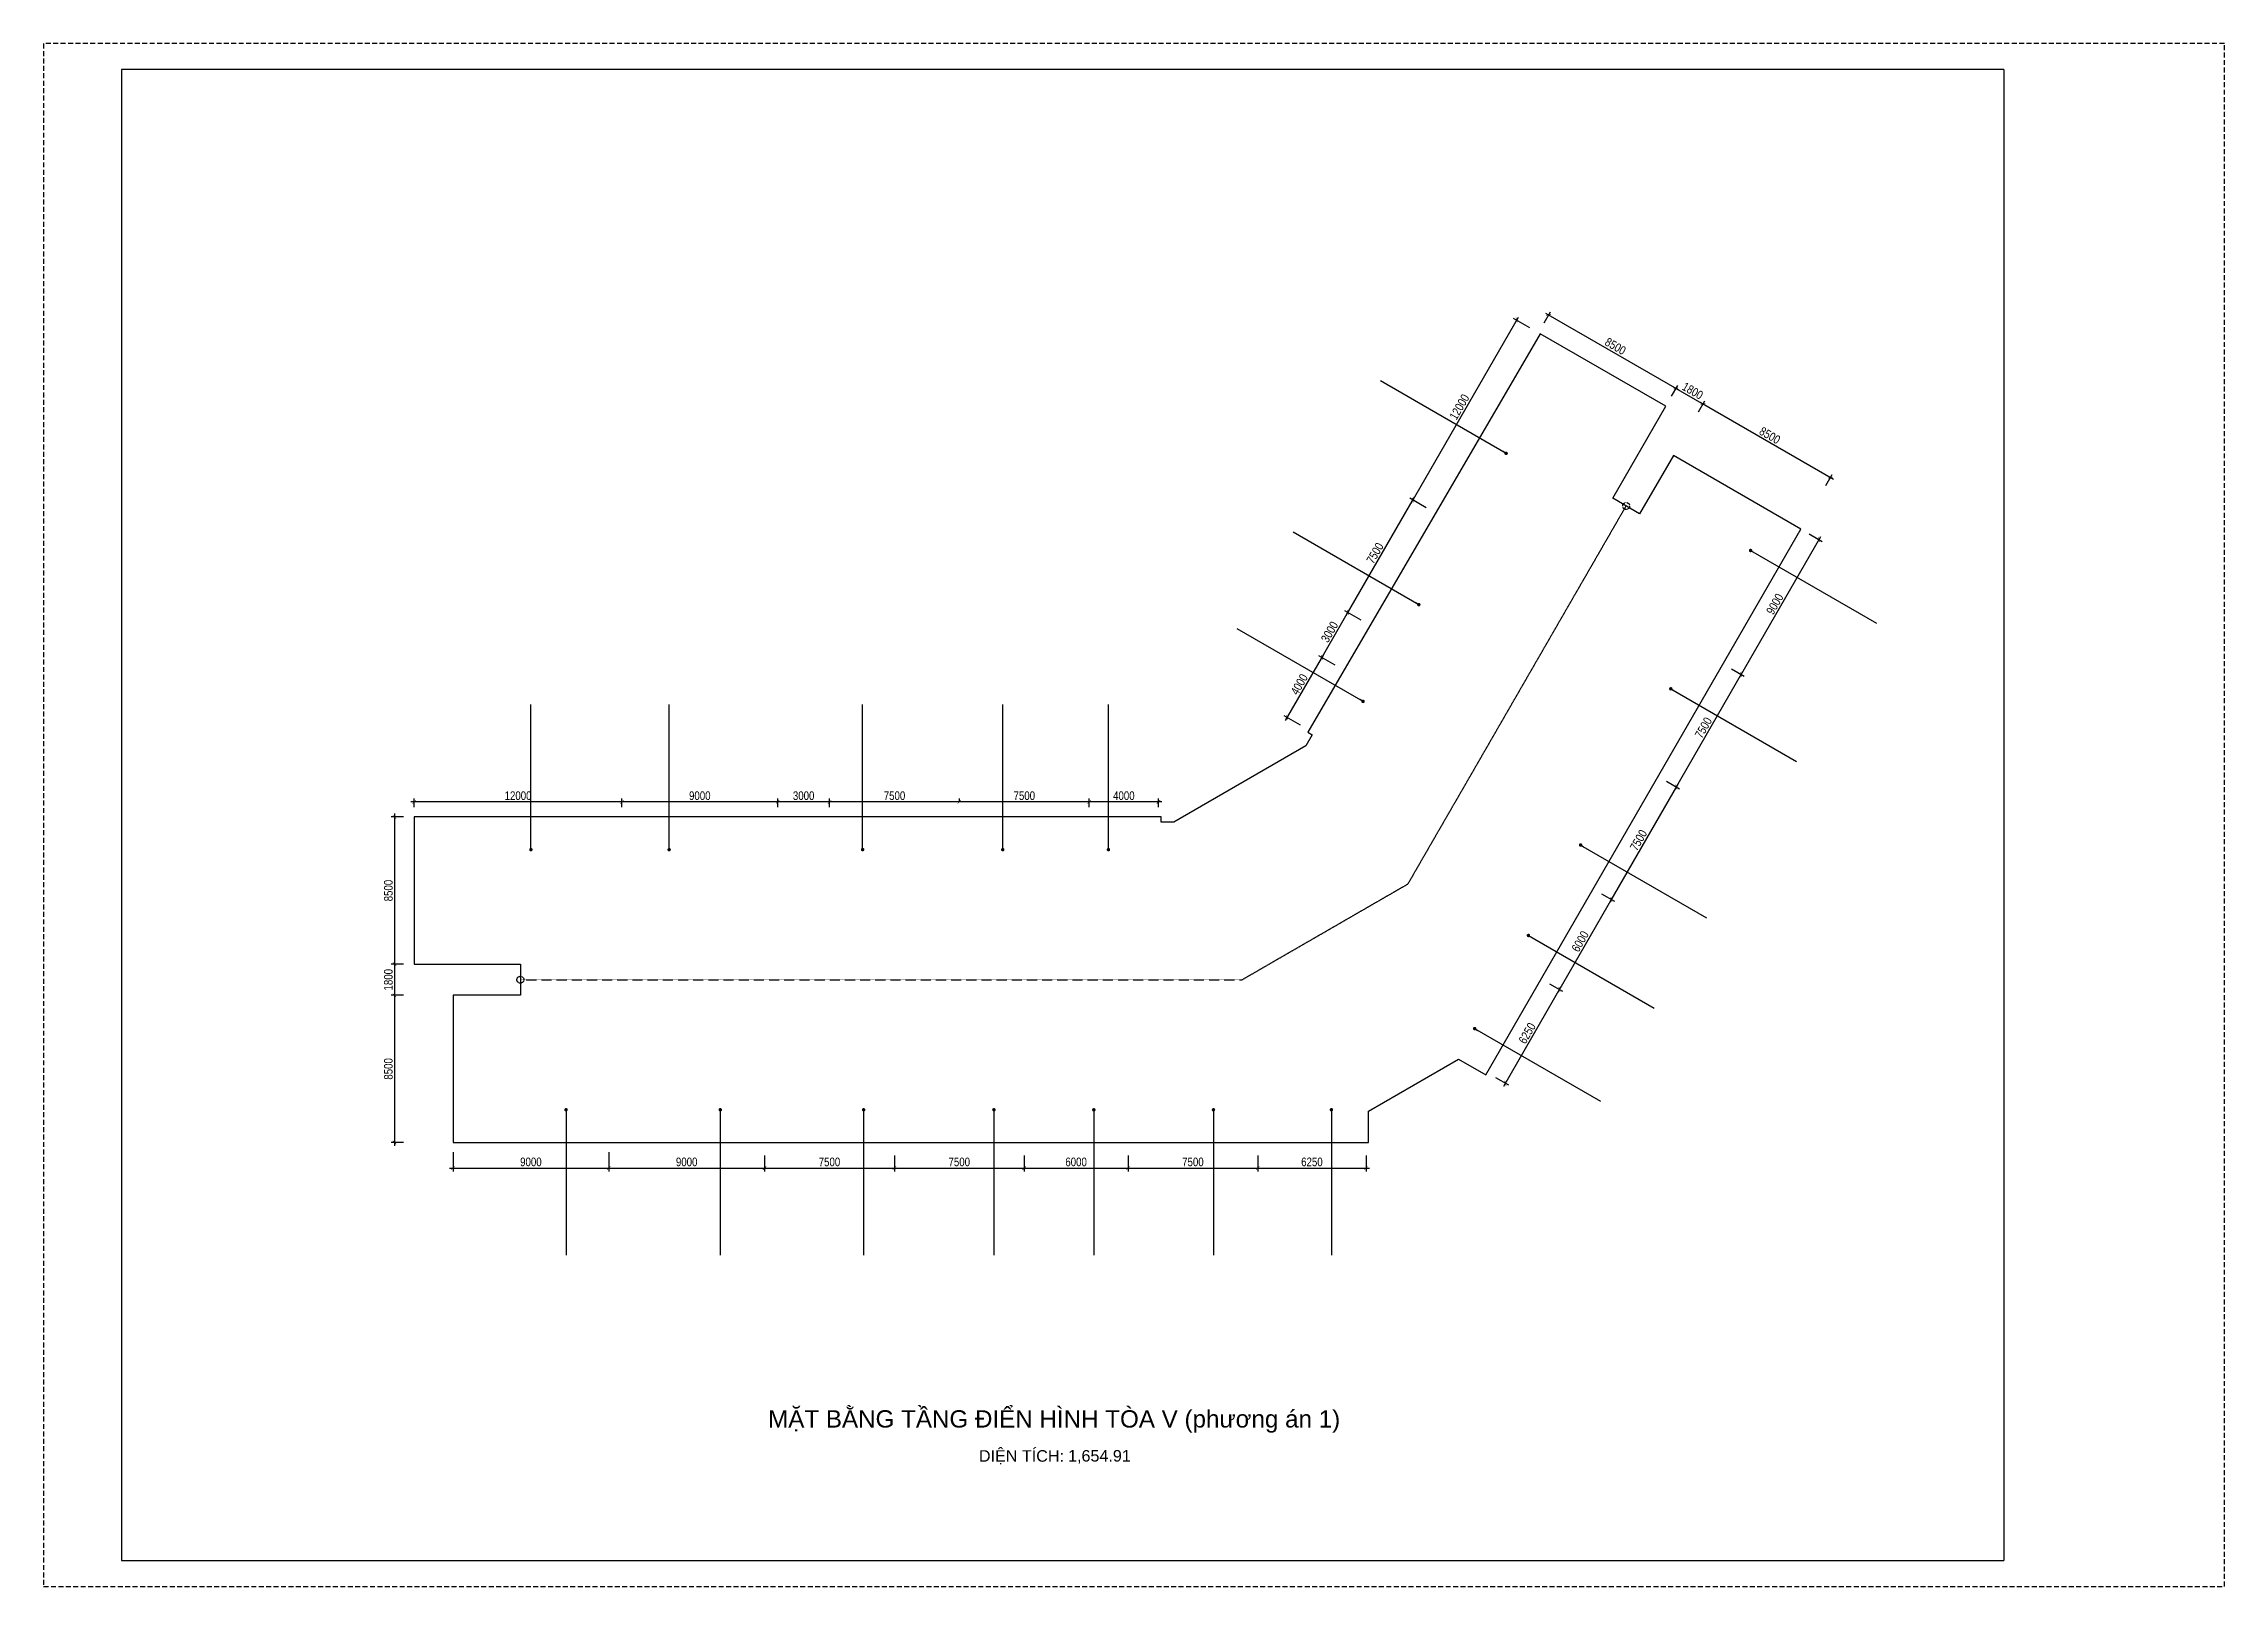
# Model space of a CAD drawing. Header units: millimetres. Extents: x 43 to 126043, y -89269 to -169.
import ezdxf
from ezdxf.enums import TextEntityAlignment as Align

# ---------------------------------------------------------------- set-up
doc = ezdxf.new("R2010")
doc.units = ezdxf.units.MM
doc.linetypes.add('HIDDEN', pattern=[9.525, 6.35, -3.175])
doc.layers.get('0').update_dxf_attribs({"color": 231})
doc.layers.get('DefPoints').update_dxf_attribs({"color": 191})
doc.layers.add('A-DIMS', color=8, linetype='Continuous')
doc.layers.add('MDI-BAO', color=1, linetype='Continuous')
doc.layers.add('A-TEXT', color=255, linetype='Continuous', lineweight=25)
doc.layers.add('MDI-HANHLANG', color=5, linetype='HIDDEN', plot=False)
doc.styles.add('250602-MB CO CAU CĂN HO X1-3A-1$0$style1', font='arial.ttf')
doc.styles.add('VTK_Arial', font='arial.ttf', dxfattribs={"width": 0.8})
doc.dimstyles.new('250602-MB CO CAU CĂN HO X1-3A-1$0$Dim_50', dxfattribs={"dimscale": 50, "dimtxt": 2, "dimasz": 1.5, "dimexe": 1, "dimexo": 0, "dimgap": 1, "dimtad": 1, "dimdec": 0, "dimlfac": -1, "dimzin": 12, "dimdsep": 46, "dimtxsty": '250602-MB CO CAU CĂN HO X1-3A-1$0$style1', "dimblk1": '250602-MB CO CAU CĂN HO X1-3A-1$0$_ARCHTICK', "dimblk2": '250602-MB CO CAU CĂN HO X1-3A-1$0$_ARCHTICK', "dimsah": 1, "dimcen": 1.5, "dimdle": 1.5, "dimclrd": 256, "dimclre": 256, "dimclrt": 2, "dimadec": 1, "dimazin": 3, "dimtm": 1e-09, "dimtfac": 0.416667, "dimtdec": 0, "dimtix": 1, "dimtmove": 2, "dimatfit": 3, "dimfxl": 7, "dimfxlon": 1, "dimtolj": 1, "dimtzin": 0, "dimlwd": -1, "dimlwe": -1, "dimarcsym": 1})
doc.dimstyles.new('A-2.5-DIM200', dxfattribs={"dimscale": 200, "dimtxt": 2.5, "dimasz": 1, "dimexe": 1, "dimexo": 0, "dimgap": 0.5, "dimtad": 1, "dimdec": 0, "dimzin": 12, "dimdsep": 46, "dimtxsty": 'VTK_Arial', "dimblk": 'ARCHTICK', "dimcen": 0, "dimdle": 1, "dimclrd": 256, "dimclre": 256, "dimclrt": 7, "dimadec": 1, "dimazin": 3, "dimtfac": 1, "dimtdec": 0, "dimtmove": 0, "dimatfit": 2, "dimfxl": 20, "dimtolj": 1, "dimtzin": 0, "dimlwd": -1, "dimlwe": -1, "dimarcsym": 0})

# ---------------------------------------------------------------- blocks, each defined once
blk = doc.blocks.new('VTK-A1_BoKhungTen')
at = {"layer": 'DefPoints', "linetype": 'HIDDEN', "ltscale": 0.3}
blk.add_lwpolyline([(0, -594), (840, -594), (840, 0), (0, 0)], close=True, dxfattribs=at)
at = {"layer": 'DefPoints'}
for points in [[(755, -10), (30, -10), (30, -584), (755, -584)], [(755, -10), (755, -584)]]:
    blk.add_lwpolyline(points, dxfattribs=at)
blk = doc.blocks.new('250602-MB CO CAU CĂN HO X1-3A-1$0$_ARCHTICK')
at = {"color": 0, "linetype": 'ByBlock', "const_width": 0.15}
blk.add_lwpolyline([(-0.5, -0.5), (0.5, 0.5)], dxfattribs=at)
blk = doc.blocks.new('_ArchTick')
at = {"color": 0, "linetype": 'ByBlock', "const_width": 0.15}
blk.add_lwpolyline([(-0.5, -0.5), (0.5, 0.5)], dxfattribs=at)
blk = doc.blocks.new('*D284')
at = {"layer": 'A-DIMS', "transparency": 16777216}
for p, q in [((64656, -43961), (60256, -43961)), ((60456, -44267), (60456, -43761)), ((64456, -44267), (64456, -43761))]:
    blk.add_line(p, q, dxfattribs=at)
at = {"layer": 'DefPoints', "color": 0, "transparency": 16777216}
for p in [(60456, -43961), (60456, -44267), (64456, -44267)]:
    blk.add_point(p, dxfattribs=at)
at = {"layer": 'A-DIMS', "transparency": 16777216, "xscale": 200, "yscale": 200, "zscale": 200, "rotation": 180}
blk.add_blockref('_ArchTick', (60456, -43961), dxfattribs=at)
at = {"layer": 'A-DIMS', "transparency": 16777216, "xscale": 200, "yscale": 200, "zscale": 200}
blk.add_blockref('_ArchTick', (64456, -43961), dxfattribs=at)
at = {"layer": 'A-DIMS', "color": 7, "transparency": 16777216, "insert": (62456, -43606), "char_height": 500, "attachment_point": 5, "style": 'VTK_Arial'}
blk.add_mtext('\\A1;4000', dxfattribs=at)
blk = doc.blocks.new('*D285')
at = {"layer": 'A-DIMS', "transparency": 16777216}
for p, q in [((60656, -43961), (52756, -43961)), ((52956, -43961), (52956, -43761)), ((60456, -44267), (60456, -43761))]:
    blk.add_line(p, q, dxfattribs=at)
at = {"layer": 'DefPoints', "color": 0, "transparency": 16777216}
for p in [(52956, -43961), (52956, -43961), (60456, -44267)]:
    blk.add_point(p, dxfattribs=at)
at = {"layer": 'A-DIMS', "transparency": 16777216, "xscale": 200, "yscale": 200, "zscale": 200, "rotation": 180}
blk.add_blockref('_ArchTick', (52956, -43961), dxfattribs=at)
at = {"layer": 'A-DIMS', "transparency": 16777216, "xscale": 200, "yscale": 200, "zscale": 200}
blk.add_blockref('_ArchTick', (60456, -43961), dxfattribs=at)
at = {"layer": 'A-DIMS', "color": 7, "transparency": 16777216, "insert": (56706, -43606), "char_height": 500, "attachment_point": 5, "style": 'VTK_Arial'}
blk.add_mtext('\\A1;7500', dxfattribs=at)
blk = doc.blocks.new('*D286')
at = {"layer": 'A-DIMS', "transparency": 16777216}
for p, q in [((53156, -43961), (45256, -43961)), ((45456, -44267), (45456, -43761)), ((52956, -43961), (52956, -43761))]:
    blk.add_line(p, q, dxfattribs=at)
at = {"layer": 'DefPoints', "color": 0, "transparency": 16777216}
for p in [(45456, -43961), (52956, -43961), (45456, -44267)]:
    blk.add_point(p, dxfattribs=at)
at = {"layer": 'A-DIMS', "transparency": 16777216, "xscale": 200, "yscale": 200, "zscale": 200, "rotation": 180}
blk.add_blockref('_ArchTick', (45456, -43961), dxfattribs=at)
at = {"layer": 'A-DIMS', "transparency": 16777216, "xscale": 200, "yscale": 200, "zscale": 200}
blk.add_blockref('_ArchTick', (52956, -43961), dxfattribs=at)
at = {"layer": 'A-DIMS', "color": 7, "transparency": 16777216, "insert": (49206, -43606), "char_height": 500, "attachment_point": 5, "style": 'VTK_Arial'}
blk.add_mtext('\\A1;7500', dxfattribs=at)
blk = doc.blocks.new('*D287')
at = {"layer": 'A-DIMS', "transparency": 16777216}
for p, q in [((45656, -43961), (42256, -43961)), ((42456, -44267), (42456, -43761)), ((45456, -44267), (45456, -43761))]:
    blk.add_line(p, q, dxfattribs=at)
at = {"layer": 'DefPoints', "color": 0, "transparency": 16777216}
for p in [(42456, -43961), (42456, -44267), (45456, -44267)]:
    blk.add_point(p, dxfattribs=at)
at = {"layer": 'A-DIMS', "transparency": 16777216, "xscale": 200, "yscale": 200, "zscale": 200, "rotation": 180}
blk.add_blockref('_ArchTick', (42456, -43961), dxfattribs=at)
at = {"layer": 'A-DIMS', "transparency": 16777216, "xscale": 200, "yscale": 200, "zscale": 200}
blk.add_blockref('_ArchTick', (45456, -43961), dxfattribs=at)
at = {"layer": 'A-DIMS', "color": 7, "transparency": 16777216, "insert": (43956, -43606), "char_height": 500, "attachment_point": 5, "style": 'VTK_Arial'}
blk.add_mtext('\\A1;3000', dxfattribs=at)
blk = doc.blocks.new('*D288')
at = {"layer": 'A-DIMS', "transparency": 16777216}
for p, q in [((42656, -43961), (33256, -43961)), ((33456, -44267), (33456, -43761)), ((42456, -44267), (42456, -43761))]:
    blk.add_line(p, q, dxfattribs=at)
at = {"layer": 'DefPoints', "color": 0, "transparency": 16777216}
for p in [(33456, -43961), (33456, -44267), (42456, -44267)]:
    blk.add_point(p, dxfattribs=at)
at = {"layer": 'A-DIMS', "transparency": 16777216, "xscale": 200, "yscale": 200, "zscale": 200, "rotation": 180}
blk.add_blockref('_ArchTick', (33456, -43961), dxfattribs=at)
at = {"layer": 'A-DIMS', "transparency": 16777216, "xscale": 200, "yscale": 200, "zscale": 200}
blk.add_blockref('_ArchTick', (42456, -43961), dxfattribs=at)
at = {"layer": 'A-DIMS', "color": 7, "transparency": 16777216, "insert": (37956, -43606), "char_height": 500, "attachment_point": 5, "style": 'VTK_Arial'}
blk.add_mtext('\\A1;9000', dxfattribs=at)
blk = doc.blocks.new('*D289')
at = {"layer": 'A-DIMS', "transparency": 16777216}
for p, q in [((33656, -43961), (21256, -43961)), ((21456, -44267), (21456, -43761)), ((33456, -44267), (33456, -43761))]:
    blk.add_line(p, q, dxfattribs=at)
at = {"layer": 'DefPoints', "color": 0, "transparency": 16777216}
for p in [(21456, -43961), (21456, -44267), (33456, -44267)]:
    blk.add_point(p, dxfattribs=at)
at = {"layer": 'A-DIMS', "transparency": 16777216, "xscale": 200, "yscale": 200, "zscale": 200, "rotation": 180}
blk.add_blockref('_ArchTick', (21456, -43961), dxfattribs=at)
at = {"layer": 'A-DIMS', "transparency": 16777216, "xscale": 200, "yscale": 200, "zscale": 200}
blk.add_blockref('_ArchTick', (33456, -43961), dxfattribs=at)
at = {"layer": 'A-DIMS', "color": 7, "transparency": 16777216, "insert": (27456, -43606), "char_height": 500, "attachment_point": 5, "style": 'VTK_Arial'}
blk.add_mtext('\\A1;12000', dxfattribs=at)
blk = doc.blocks.new('*D290')
at = {"layer": 'A-DIMS', "transparency": 16777216}
for p, q in [((20833, -44833), (20119, -44833)), ((20319, -44633), (20319, -53533)), ((20832, -53333), (20119, -53333))]:
    blk.add_line(p, q, dxfattribs=at)
at = {"layer": 'DefPoints', "color": 0, "transparency": 16777216}
for p in [(20833, -44833), (20319, -53333), (20832, -53333)]:
    blk.add_point(p, dxfattribs=at)
at = {"layer": 'A-DIMS', "transparency": 16777216, "xscale": 200, "yscale": 200, "zscale": 200}
for p, rotation in [((20319, -44833), 89.99548386382497), ((20319, -53333), 269.995483863825)]:
    blk.add_blockref('_ArchTick', p, dxfattribs=dict(at, rotation=rotation))
at = {"layer": 'A-DIMS', "color": 7, "transparency": 16777216, "insert": (19964, -49083), "char_height": 500, "attachment_point": 5, "rotation": 89.99548, "style": 'VTK_Arial'}
blk.add_mtext('\\A1;8500', dxfattribs=at)
blk = doc.blocks.new('*D291')
at = {"layer": 'A-DIMS', "transparency": 16777216}
for p, q in [((20832, -53333), (20119, -53333)), ((20319, -53133), (20319, -55333)), ((20832, -55133), (20119, -55133))]:
    blk.add_line(p, q, dxfattribs=at)
at = {"layer": 'DefPoints', "color": 0, "transparency": 16777216}
for p in [(20832, -53333), (20319, -55133), (20832, -55133)]:
    blk.add_point(p, dxfattribs=at)
at = {"layer": 'A-DIMS', "transparency": 16777216, "xscale": 200, "yscale": 200, "zscale": 200}
for p, rotation in [((20319, -53333), 89.99548386378437), ((20319, -55133), 269.9954838637844)]:
    blk.add_blockref('_ArchTick', p, dxfattribs=dict(at, rotation=rotation))
at = {"layer": 'A-DIMS', "color": 7, "transparency": 16777216, "insert": (19963, -54233), "char_height": 500, "attachment_point": 5, "rotation": 89.99548, "style": 'VTK_Arial'}
blk.add_mtext('\\A1;1800', dxfattribs=at)
blk = doc.blocks.new('*D292')
at = {"layer": 'A-DIMS', "transparency": 16777216}
for p, q in [((20832, -55133), (20119, -55133)), ((20319, -54933), (20318, -63833)), ((20831, -63633), (20118, -63633))]:
    blk.add_line(p, q, dxfattribs=at)
at = {"layer": 'DefPoints', "color": 0, "transparency": 16777216}
for p in [(20832, -55133), (20318, -63633), (20831, -63633)]:
    blk.add_point(p, dxfattribs=at)
at = {"layer": 'A-DIMS', "transparency": 16777216, "xscale": 200, "yscale": 200, "zscale": 200}
for p, rotation in [((20319, -55133), 89.99548386378437), ((20318, -63633), 269.9954838637844)]:
    blk.add_blockref('_ArchTick', p, dxfattribs=dict(at, rotation=rotation))
at = {"layer": 'A-DIMS', "color": 7, "transparency": 16777216, "insert": (19963, -59383), "char_height": 500, "attachment_point": 5, "rotation": 89.99548, "style": 'VTK_Arial'}
blk.add_mtext('\\A1;8500', dxfattribs=at)
blk = doc.blocks.new('*D293')
at = {"layer": 'A-DIMS', "transparency": 16777216}
for p, q in [((23698, -64200), (23698, -65314)), ((32698, -64200), (32698, -65314)), ((23498, -65114), (32898, -65114))]:
    blk.add_line(p, q, dxfattribs=at)
at = {"layer": 'DefPoints', "color": 0, "transparency": 16777216}
for p in [(23698, -64200, 0), (32698, -64200, 0), (32698, -65114)]:
    blk.add_point(p, dxfattribs=at)
at = {"layer": 'A-DIMS', "transparency": 16777216, "xscale": 200, "yscale": 200, "zscale": 200, "rotation": 180}
blk.add_blockref('_ArchTick', (23698, -65114), dxfattribs=at)
at = {"layer": 'A-DIMS', "transparency": 16777216, "xscale": 200, "yscale": 200, "zscale": 200}
blk.add_blockref('_ArchTick', (32698, -65114), dxfattribs=at)
at = {"layer": 'A-DIMS', "color": 7, "transparency": 16777216, "insert": (28198, -64758), "char_height": 500, "attachment_point": 5, "style": 'VTK_Arial'}
blk.add_mtext('\\A1;9000', dxfattribs=at)
blk = doc.blocks.new('*D294')
at = {"layer": 'A-DIMS', "transparency": 16777216}
for p, q in [((32698, -64200), (32698, -65314)), ((32498, -65114), (41898, -65114)), ((41698, -64393), (41698, -65314))]:
    blk.add_line(p, q, dxfattribs=at)
at = {"layer": 'DefPoints', "color": 0, "transparency": 16777216}
for p in [(32698, -64200, 0), (41698, -64393, 0), (41698, -65114)]:
    blk.add_point(p, dxfattribs=at)
at = {"layer": 'A-DIMS', "transparency": 16777216, "xscale": 200, "yscale": 200, "zscale": 200, "rotation": 179.9999999999999}
blk.add_blockref('_ArchTick', (32698, -65114), dxfattribs=at)
at = {"layer": 'A-DIMS', "transparency": 16777216, "xscale": 200, "yscale": 200, "zscale": 200}
blk.add_blockref('_ArchTick', (41698, -65114), dxfattribs=at)
at = {"layer": 'A-DIMS', "color": 7, "transparency": 16777216, "insert": (37198, -64758), "char_height": 500, "attachment_point": 5, "style": 'VTK_Arial'}
blk.add_mtext('\\A1;9000', dxfattribs=at)
blk = doc.blocks.new('*D295')
at = {"layer": 'A-DIMS', "transparency": 16777216}
for p, q in [((41498, -65114), (49398, -65114)), ((41698, -64393), (41698, -65314)), ((49198, -64393), (49198, -65314))]:
    blk.add_line(p, q, dxfattribs=at)
at = {"layer": 'DefPoints', "color": 0, "transparency": 16777216}
for p in [(41698, -64393, 0), (49198, -64393, 0), (49198, -65114)]:
    blk.add_point(p, dxfattribs=at)
at = {"layer": 'A-DIMS', "transparency": 16777216, "xscale": 200, "yscale": 200, "zscale": 200, "rotation": 179.9999999999999}
blk.add_blockref('_ArchTick', (41698, -65114), dxfattribs=at)
at = {"layer": 'A-DIMS', "transparency": 16777216, "xscale": 200, "yscale": 200, "zscale": 200}
blk.add_blockref('_ArchTick', (49198, -65114), dxfattribs=at)
at = {"layer": 'A-DIMS', "color": 7, "transparency": 16777216, "insert": (45448, -64758), "char_height": 500, "attachment_point": 5, "style": 'VTK_Arial'}
blk.add_mtext('\\A1;7500', dxfattribs=at)
blk = doc.blocks.new('*D296')
at = {"layer": 'A-DIMS', "transparency": 16777216}
for p, q in [((48998, -65114), (56898, -65114)), ((49198, -64393), (49198, -65314)), ((56698, -64393), (56698, -65314))]:
    blk.add_line(p, q, dxfattribs=at)
at = {"layer": 'DefPoints', "color": 0, "transparency": 16777216}
for p in [(49198, -64393, 0), (56698, -64393, 0), (56698, -65114)]:
    blk.add_point(p, dxfattribs=at)
at = {"layer": 'A-DIMS', "transparency": 16777216, "xscale": 200, "yscale": 200, "zscale": 200, "rotation": 179.9999999999999}
blk.add_blockref('_ArchTick', (49198, -65114), dxfattribs=at)
at = {"layer": 'A-DIMS', "transparency": 16777216, "xscale": 200, "yscale": 200, "zscale": 200}
blk.add_blockref('_ArchTick', (56698, -65114), dxfattribs=at)
at = {"layer": 'A-DIMS', "color": 7, "transparency": 16777216, "insert": (52948, -64758), "char_height": 500, "attachment_point": 5, "style": 'VTK_Arial'}
blk.add_mtext('\\A1;7500', dxfattribs=at)
blk = doc.blocks.new('*D297')
at = {"layer": 'A-DIMS', "transparency": 16777216}
for p, q in [((56498, -65114), (62898, -65114)), ((56698, -64393), (56698, -65314)), ((62698, -64393), (62698, -65314))]:
    blk.add_line(p, q, dxfattribs=at)
at = {"layer": 'DefPoints', "color": 0, "transparency": 16777216}
for p in [(56698, -64393, 0), (62698, -64393, 0), (62698, -65114)]:
    blk.add_point(p, dxfattribs=at)
at = {"layer": 'A-DIMS', "transparency": 16777216, "xscale": 200, "yscale": 200, "zscale": 200, "rotation": 179.9999999999999}
blk.add_blockref('_ArchTick', (56698, -65114), dxfattribs=at)
at = {"layer": 'A-DIMS', "transparency": 16777216, "xscale": 200, "yscale": 200, "zscale": 200}
blk.add_blockref('_ArchTick', (62698, -65114), dxfattribs=at)
at = {"layer": 'A-DIMS', "color": 7, "transparency": 16777216, "insert": (59698, -64758), "char_height": 500, "attachment_point": 5, "style": 'VTK_Arial'}
blk.add_mtext('\\A1;6000', dxfattribs=at)
blk = doc.blocks.new('*D298')
at = {"layer": 'A-DIMS', "transparency": 16777216}
for p, q in [((62498, -65114), (70398, -65114)), ((62698, -64393), (62698, -65314)), ((70198, -64393), (70198, -65314))]:
    blk.add_line(p, q, dxfattribs=at)
at = {"layer": 'DefPoints', "color": 0, "transparency": 16777216}
for p in [(62698, -64393, 0), (70198, -64393, 0), (70198, -65114)]:
    blk.add_point(p, dxfattribs=at)
at = {"layer": 'A-DIMS', "transparency": 16777216, "xscale": 200, "yscale": 200, "zscale": 200, "rotation": 179.9999999999999}
blk.add_blockref('_ArchTick', (62698, -65114), dxfattribs=at)
at = {"layer": 'A-DIMS', "transparency": 16777216, "xscale": 200, "yscale": 200, "zscale": 200}
blk.add_blockref('_ArchTick', (70198, -65114), dxfattribs=at)
at = {"layer": 'A-DIMS', "color": 7, "transparency": 16777216, "insert": (66448, -64758), "char_height": 500, "attachment_point": 5, "style": 'VTK_Arial'}
blk.add_mtext('\\A1;7500', dxfattribs=at)
blk = doc.blocks.new('*D299')
at = {"layer": 'A-DIMS', "transparency": 16777216}
for p, q in [((69998, -65114), (76648, -65114)), ((70198, -64393), (70198, -65314)), ((76448, -64393), (76448, -65314))]:
    blk.add_line(p, q, dxfattribs=at)
at = {"layer": 'DefPoints', "color": 0, "transparency": 16777216}
for p in [(70198, -64393, 0), (76448, -64393, 0), (76448, -65114)]:
    blk.add_point(p, dxfattribs=at)
at = {"layer": 'A-DIMS', "transparency": 16777216, "xscale": 200, "yscale": 200, "zscale": 200, "rotation": 179.9999999999999}
blk.add_blockref('_ArchTick', (70198, -65114), dxfattribs=at)
at = {"layer": 'A-DIMS', "transparency": 16777216, "xscale": 200, "yscale": 200, "zscale": 200}
blk.add_blockref('_ArchTick', (76448, -65114), dxfattribs=at)
at = {"layer": 'A-DIMS', "color": 7, "transparency": 16777216, "insert": (73323, -64758), "char_height": 500, "attachment_point": 5, "style": 'VTK_Arial'}
blk.add_mtext('\\A1;6250', dxfattribs=at)
blk = doc.blocks.new('*D300')
at = {"layer": 'A-DIMS', "transparency": 16777216}
for p, q in [((84404, -60381), (87729, -54622)), ((87058, -54465), (87802, -54895)), ((83933, -59878), (84677, -60308))]:
    blk.add_line(p, q, dxfattribs=at)
at = {"layer": 'DefPoints', "color": 0, "transparency": 16777216}
for p in [(87058, -54465, 0), (87629, -54795), (83933, -59878, 0)]:
    blk.add_point(p, dxfattribs=at)
at = {"layer": 'A-DIMS', "transparency": 16777216, "xscale": 200, "yscale": 200, "zscale": 200}
for p, rotation in [((87629, -54795), 60.00067979471713), ((84504, -60208), 240.0006797947171)]:
    blk.add_blockref('_ArchTick', p, dxfattribs=dict(at, rotation=rotation))
at = {"layer": 'A-DIMS', "color": 7, "transparency": 16777216, "insert": (85759, -57324), "char_height": 500, "attachment_point": 5, "rotation": 60.00068, "style": 'VTK_Arial'}
blk.add_mtext('\\A1;6250', dxfattribs=at)
blk = doc.blocks.new('*D301')
at = {"layer": 'A-DIMS', "transparency": 16777216}
for p, q in [((87529, -54968), (90729, -49426)), ((90058, -49269), (90802, -49699)), ((87058, -54465), (87802, -54895))]:
    blk.add_line(p, q, dxfattribs=at)
at = {"layer": 'DefPoints', "color": 0, "transparency": 16777216}
for p in [(90058, -49269, 0), (90629, -49599), (87058, -54465, 0)]:
    blk.add_point(p, dxfattribs=at)
at = {"layer": 'A-DIMS', "transparency": 16777216, "xscale": 200, "yscale": 200, "zscale": 200}
for p, rotation in [((90629, -49599), 60.0006797947171), ((87629, -54795), 240.0006797947171)]:
    blk.add_blockref('_ArchTick', p, dxfattribs=dict(at, rotation=rotation))
at = {"layer": 'A-DIMS', "color": 7, "transparency": 16777216, "insert": (88821, -52019), "char_height": 500, "attachment_point": 5, "rotation": 60.00068, "style": 'VTK_Arial'}
blk.add_mtext('\\A1;6000', dxfattribs=at)
blk = doc.blocks.new('*D302')
at = {"layer": 'A-DIMS', "transparency": 16777216}
for p, q in [((93808, -42774), (94552, -43204)), ((90529, -49772), (94479, -42930)), ((90058, -49269), (90802, -49699))]:
    blk.add_line(p, q, dxfattribs=at)
at = {"layer": 'DefPoints', "color": 0, "transparency": 16777216}
for p in [(93808, -42774, 0), (94379, -43104), (90058, -49269, 0)]:
    blk.add_point(p, dxfattribs=at)
at = {"layer": 'A-DIMS', "transparency": 16777216, "xscale": 200, "yscale": 200, "zscale": 200}
for p, rotation in [((94379, -43104), 60.0006797947171), ((90629, -49599), 240.0006797947171)]:
    blk.add_blockref('_ArchTick', p, dxfattribs=dict(at, rotation=rotation))
at = {"layer": 'A-DIMS', "color": 7, "transparency": 16777216, "insert": (92196, -46174), "char_height": 500, "attachment_point": 5, "rotation": 60.00068, "style": 'VTK_Arial'}
blk.add_mtext('\\A1;7500', dxfattribs=at)
blk = doc.blocks.new('*D303')
at = {"layer": 'A-DIMS', "transparency": 16777216}
for p, q in [((94279, -43277), (98229, -36435)), ((97558, -36279), (98302, -36708)), ((93808, -42774), (94552, -43204))]:
    blk.add_line(p, q, dxfattribs=at)
at = {"layer": 'DefPoints', "color": 0, "transparency": 16777216}
for p in [(97558, -36279, 0), (98129, -36608), (93808, -42774, 0)]:
    blk.add_point(p, dxfattribs=at)
at = {"layer": 'A-DIMS', "transparency": 16777216, "xscale": 200, "yscale": 200, "zscale": 200}
for p, rotation in [((98129, -36608), 60.0006797947171), ((94379, -43104), 240.0006797947171)]:
    blk.add_blockref('_ArchTick', p, dxfattribs=dict(at, rotation=rotation))
at = {"layer": 'A-DIMS', "color": 7, "transparency": 16777216, "insert": (95946, -39678), "char_height": 500, "attachment_point": 5, "rotation": 60.00068, "style": 'VTK_Arial'}
blk.add_mtext('\\A1;7500', dxfattribs=at)
blk = doc.blocks.new('*D304')
at = {"layer": 'A-DIMS', "transparency": 16777216}
for p, q in [((98029, -36782), (102729, -28641)), ((102058, -28485), (102802, -28914)), ((97558, -36279), (98302, -36708))]:
    blk.add_line(p, q, dxfattribs=at)
at = {"layer": 'DefPoints', "color": 0, "transparency": 16777216}
for p in [(102058, -28485, 0), (102629, -28814), (97558, -36279, 0)]:
    blk.add_point(p, dxfattribs=at)
at = {"layer": 'A-DIMS', "transparency": 16777216, "xscale": 200, "yscale": 200, "zscale": 200}
for p, rotation in [((102629, -28814), 60.0006797947171), ((98129, -36608), 240.0006797947171)]:
    blk.add_blockref('_ArchTick', p, dxfattribs=dict(at, rotation=rotation))
at = {"layer": 'A-DIMS', "color": 7, "transparency": 16777216, "insert": (100071, -32534), "char_height": 500, "attachment_point": 5, "rotation": 60.00068, "style": 'VTK_Arial'}
blk.add_mtext('\\A1;9000', dxfattribs=at)
blk = doc.blocks.new('*D305')
at = {"layer": 'A-DIMS', "transparency": 16777216}
for p, q in [((86737, -16288), (87101, -15658)), ((86828, -15731), (94535, -20181)), ((94098, -20538), (94462, -19908))]:
    blk.add_line(p, q, dxfattribs=at)
at = {"layer": 'DefPoints', "color": 0, "transparency": 16777216}
for p in [(86737, -16288), (94362, -20081), (94098, -20538)]:
    blk.add_point(p, dxfattribs=at)
at = {"layer": 'A-DIMS', "transparency": 16777216, "xscale": 200, "yscale": 200, "zscale": 200}
for p, rotation in [((87001, -15831), 150.0000000863301), ((94362, -20081), 330.0000000863301)]:
    blk.add_blockref('_ArchTick', p, dxfattribs=dict(at, rotation=rotation))
at = {"layer": 'A-DIMS', "color": 7, "transparency": 16777216, "insert": (90859, -17648), "char_height": 500, "attachment_point": 5, "rotation": 330, "style": 'VTK_Arial'}
blk.add_mtext('\\A1;8500', dxfattribs=at)
blk = doc.blocks.new('*D306')
at = {"layer": 'A-DIMS', "transparency": 16777216}
for p, q in [((94098, -20538), (94462, -19908)), ((94189, -19981), (96094, -21081)), ((95657, -21438), (96021, -20807))]:
    blk.add_line(p, q, dxfattribs=at)
at = {"layer": 'DefPoints', "color": 0, "transparency": 16777216}
for p in [(94098, -20538), (95921, -20981), (95657, -21438)]:
    blk.add_point(p, dxfattribs=at)
at = {"layer": 'A-DIMS', "transparency": 16777216, "xscale": 200, "yscale": 200, "zscale": 200}
for p, rotation in [((94362, -20081), 150.0000000862721), ((95921, -20981), 330.0000000862722)]:
    blk.add_blockref('_ArchTick', p, dxfattribs=dict(at, rotation=rotation))
at = {"layer": 'A-DIMS', "color": 7, "transparency": 16777216, "insert": (95319, -20223), "char_height": 500, "attachment_point": 5, "rotation": 330, "style": 'VTK_Arial'}
blk.add_mtext('\\A1;1800', dxfattribs=at)
blk = doc.blocks.new('*D307')
at = {"layer": 'A-DIMS', "transparency": 16777216}
for p, q in [((95657, -21438), (96021, -20807)), ((95748, -20881), (103455, -25331)), ((103018, -25688), (103382, -25057))]:
    blk.add_line(p, q, dxfattribs=at)
at = {"layer": 'DefPoints', "color": 0, "transparency": 16777216}
for p in [(95657, -21438), (103018, -25688), (103282, -25231)]:
    blk.add_point(p, dxfattribs=at)
at = {"layer": 'A-DIMS', "transparency": 16777216, "xscale": 200, "yscale": 200, "zscale": 200}
for p, rotation in [((95921, -20981), 150.0000000862721), ((103282, -25231), 330.0000000862722)]:
    blk.add_blockref('_ArchTick', p, dxfattribs=dict(at, rotation=rotation))
at = {"layer": 'A-DIMS', "color": 7, "transparency": 16777216, "insert": (99779, -22798), "char_height": 500, "attachment_point": 5, "rotation": 330, "style": 'VTK_Arial'}
blk.add_mtext('\\A1;8500', dxfattribs=at)
blk = doc.blocks.new('*D308')
at = {"layer": 'A-DIMS', "transparency": 16777216}
for p, q in [((71802, -39258), (74002, -35448)), ((74666, -36062), (73729, -35521)), ((72666, -39526), (71729, -38985))]:
    blk.add_line(p, q, dxfattribs=at)
at = {"layer": 'DefPoints', "color": 0, "transparency": 16777216}
for p in [(73902, -35621), (74666, -36062), (72666, -39526)]:
    blk.add_point(p, dxfattribs=at)
at = {"layer": 'A-DIMS', "transparency": 16777216, "xscale": 200, "yscale": 200, "zscale": 200}
for p, rotation in [((73902, -35621), 60.00000008627241), ((71902, -39085), 240.0000000862724)]:
    blk.add_blockref('_ArchTick', p, dxfattribs=dict(at, rotation=rotation))
at = {"layer": 'A-DIMS', "color": 7, "transparency": 16777216, "insert": (72594, -37175), "char_height": 500, "attachment_point": 5, "rotation": 60, "style": 'VTK_Arial'}
blk.add_mtext('\\A1;4000', dxfattribs=at)
blk = doc.blocks.new('*D309')
at = {"layer": 'A-DIMS', "transparency": 16777216}
for p, q in [((73802, -35794), (75502, -32850)), ((76166, -33464), (75229, -32923)), ((74666, -36062), (73729, -35521))]:
    blk.add_line(p, q, dxfattribs=at)
at = {"layer": 'DefPoints', "color": 0, "transparency": 16777216}
for p in [(75402, -33023), (76166, -33464), (74666, -36062)]:
    blk.add_point(p, dxfattribs=at)
at = {"layer": 'A-DIMS', "transparency": 16777216, "xscale": 200, "yscale": 200, "zscale": 200}
for p, rotation in [((75402, -33023), 60.0000000862724), ((73902, -35621), 240.0000000862724)]:
    blk.add_blockref('_ArchTick', p, dxfattribs=dict(at, rotation=rotation))
at = {"layer": 'A-DIMS', "color": 7, "transparency": 16777216, "insert": (74344, -34144), "char_height": 500, "attachment_point": 5, "rotation": 60, "style": 'VTK_Arial'}
blk.add_mtext('\\A1;3000', dxfattribs=at)
blk = doc.blocks.new('*D310')
at = {"layer": 'A-DIMS', "transparency": 16777216}
for p, q in [((75302, -33196), (79252, -26354)), ((79916, -26969), (78979, -26428)), ((76166, -33464), (75229, -32923))]:
    blk.add_line(p, q, dxfattribs=at)
at = {"layer": 'DefPoints', "color": 0, "transparency": 16777216}
for p in [(79152, -26528), (79916, -26969), (76166, -33464)]:
    blk.add_point(p, dxfattribs=at)
at = {"layer": 'A-DIMS', "transparency": 16777216, "xscale": 200, "yscale": 200, "zscale": 200}
for p, rotation in [((79152, -26528), 60.0000000862724), ((75402, -33023), 240.0000000862724)]:
    blk.add_blockref('_ArchTick', p, dxfattribs=dict(at, rotation=rotation))
at = {"layer": 'A-DIMS', "color": 7, "transparency": 16777216, "insert": (76969, -29598), "char_height": 500, "attachment_point": 5, "rotation": 60, "style": 'VTK_Arial'}
blk.add_mtext('\\A1;7500', dxfattribs=at)
blk = doc.blocks.new('*D311')
at = {"layer": 'A-DIMS', "transparency": 16777216}
for p, q in [((79052, -26701), (85252, -15962)), ((85916, -16577), (84979, -16035)), ((79916, -26969), (78979, -26428))]:
    blk.add_line(p, q, dxfattribs=at)
at = {"layer": 'DefPoints', "color": 0, "transparency": 16777216}
for p in [(85152, -16135), (85916, -16577), (79916, -26969)]:
    blk.add_point(p, dxfattribs=at)
at = {"layer": 'A-DIMS', "transparency": 16777216, "xscale": 200, "yscale": 200, "zscale": 200}
for p, rotation in [((85152, -16135), 60.0000000862724), ((79152, -26528), 240.0000000862724)]:
    blk.add_blockref('_ArchTick', p, dxfattribs=dict(at, rotation=rotation))
at = {"layer": 'A-DIMS', "color": 7, "transparency": 16777216, "insert": (81844, -21154), "char_height": 500, "attachment_point": 5, "rotation": 60, "style": 'VTK_Arial'}
blk.add_mtext('\\A1;12000', dxfattribs=at)

msp = doc.modelspace()

# ---------------------------------------------------------------- linework, layer by layer
at = {"layer": 'MDI-BAO'}
msp.add_lwpolyline([(101566.8, -28201.1), (94206, -23951.5), (92259.2, -27322.8), (90700.5, -26422.9), (93768, -21109.8), (86519.4, -16924.8), (73081.9, -39939.5), (73339.6, -40088.3), (72968.7, -40730.7), (65347.7, -45130.7), (64605.8, -45130.7), (64605.8, -44833.2), (21455.8, -44833.2), (21455.8, -53333.2), (27590.8, -53333.6), (27590.8, -55133.7), (23697.6, -55133.4), (23697.6, -63633.4), (76597.7, -63633.3), (76597.7, -61815.3), (81792.9, -58815.8), (83367.4, -59724.8)], close=True, dxfattribs=at)
at = {"layer": 'MDI-HANHLANG'}
for p, q in [((78884.3, -48689.2), (91479.9, -26872.9)), ((69281.5, -54233.4, 0), (78884.3, -48689.2, 0)), ((27590.8, -54233.4), (69281.5, -54233.4))]:
    msp.add_line(p, q, dxfattribs=at)
for centre in [(91479.9, -26872.9), (27590.8, -54233.4)]:
    msp.add_circle(centre, 200, dxfattribs=at)

# ---------------------------------------------------------------- block references
at = {"layer": 'DefPoints', "xscale": 150, "yscale": 150, "zscale": 150}
msp.add_blockref('VTK-A1_BoKhungTen', (43.4, -168.9), dxfattribs=at)

# ---------------------------------------------------------------- texts
at = {"layer": 'A-TEXT', "style": 'VTK_Arial'}
msp.add_text('MẶT BẰNG TẦNG ĐIỂN HÌNH TÒA V (phương án 1)', height=1000, dxfattribs=at).set_placement((58429.8, -80096.6), align=Align.CENTER)
for s, p in [('DIỆN TÍCH:', (54083.3, -82069.7)), ('1,654.91', (59232.5, -82061.9))]:
    msp.add_text(s, height=666.67, dxfattribs=at).set_placement(p)

# ---------------------------------------------------------------- dimensions: what is measured, and where the dimension line sits
at = {"layer": 'A-DIMS'}
for base, p1, p2, angle, picture, middle in [((85152, -16135.3), (79916.1, -26968.8), (85916.1, -16576.5), 240, '*D311', (81844.3, -21153.8)), ((95920.9, -20980.6), (94097.9, -20538.4), (95656.6, -21438.3), 150, '*D306', (95319.2, -20223)), ((103282.1, -25230.6), (95656.6, -21438.3), (103017.8, -25688.3), 150, '*D307', (99779.1, -22797.9)), ((79152, -26527.6), (76166.1, -33464), (79916.1, -26968.8), 240, '*D310', (76969.3, -29597.6)), ((102628.6, -28814.1), (97557.8, -36278.8, 0), (102057.7, -28484.5, 0), 240.00068, '*D304', (100070.9, -32533.6)), ((75402, -33022.8), (74666.3, -36062.2), (76166.1, -33464), 240, '*D309', (74344.1, -34144.1)), ((98128.7, -36608.4), (93807.8, -42774, 0), (97557.8, -36278.8, 0), 240.00068, '*D303', (95946, -39678.4)), ((94378.7, -43103.6), (90057.9, -49269.3, 0), (93807.8, -42774, 0), 240.00068, '*D302', (92196.1, -46173.6)), ((90628.8, -49598.9), (87058, -54465.5, 0), (90057.9, -49269.3, 0), 240.00068, '*D301', (88821.2, -52019.3)), ((20318.6, -55133.2), (20832.1, -53333.1), (20832, -55133.2), 89.995484, '*D291', (19963.4, -54233.1)), ((20317.9, -63633.2), (20832, -55133.2), (20831.3, -63633.2), 89.995484, '*D292', (19963, -59383.2)), ((41697.6, -65113.6), (32697.6, -64200, 0), (41697.6, -64392.6, 0), 180, '*D294', (37197.6, -64758.3)), ((49197.6, -65113.6), (41697.6, -64392.6, 0), (49197.6, -64392.6, 0), 180, '*D295', (45447.6, -64758.3)), ((56697.6, -65113.6), (49197.6, -64392.6, 0), (56697.6, -64392.6, 0), 180, '*D296', (52947.6, -64758.3)), ((62697.6, -65113.6), (56697.6, -64392.6, 0), (62697.6, -64392.6, 0), 180, '*D297', (59697.6, -64758.3)), ((70197.6, -65113.6), (62697.6, -64392.6, 0), (70197.6, -64392.6, 0), 180, '*D298', (66447.6, -64758.3)), ((76447.8, -65113.6), (70197.6, -64392.6, 0), (76447.8, -64392.5, 0), 180, '*D299', (73322.7, -64758.3))]:
    dim = msp.add_linear_dim(base=base, p1=p1, p2=p2, angle=angle, dimstyle='A-2.5-DIM200', override={"dimpost": '\\X', "dimtmove": 1}, dxfattribs=at)
    dim.commit()
    dim.dimension.update_dxf_attribs({"geometry": picture, "text_midpoint": middle})
for p1, p2, distance, picture, middle in [((86736.7, -16288.4), (94097.9, -20538.4), 528.5, '*D305', (90859.2, -17648)), ((72666.3, -39526.3), (74666.3, -36062.2), 882.6, '*D308', (72594.3, -37175.3)), ((64455.8, -44266.6), (60455.8, -44266.6), -305.6, '*D284', (62455.8, -43605.7)), ((20832.8, -44833.3), (20832.1, -53333.1), -513.3, '*D290', (19963.8, -49083.1)), ((83933.1, -59878.2, 0), (87058, -54465.5, 0), -659.2, '*D300', (85758.7, -57323.8)), ((23697.6, -64200, 0), (32697.6, -64200, 0), -913.6, '*D293', (28197.6, -64758.3))]:
    dim = msp.add_aligned_dim(p1=p1, p2=p2, distance=distance, dimstyle='A-2.5-DIM200', override={"dimpost": '\\X'}, dxfattribs=at)
    dim.commit()
    dim.dimension.update_dxf_attribs({"geometry": picture, "text_midpoint": middle})
for base, p1, p2, picture, middle in [((21455.8, -43961), (33455.8, -44266.8), (21455.8, -44266.8), '*D289', (27455.8, -43605.7)), ((33455.8, -43961), (42455.8, -44266.6), (33455.8, -44266.8), '*D288', (37955.8, -43605.7)), ((42455.8, -43961), (45455.8, -44266.6), (42455.8, -44266.6), '*D287', (43955.8, -43605.5)), ((45455.8, -43961), (52955.8, -43961), (45455.8, -44266.6), '*D286', (49205.8, -43605.7)), ((52955.8, -43961), (60455.8, -44266.6), (52955.8, -43961), '*D285', (56705.8, -43605.7))]:
    dim = msp.add_linear_dim(base=base, p1=p1, p2=p2, dimstyle='A-2.5-DIM200', override={"dimpost": '\\X', "dimtmove": 1}, dxfattribs=at)
    dim.commit()
    dim.dimension.update_dxf_attribs({"geometry": picture, "text_midpoint": middle})

# ---------------------------------------------------------------- leaders
for points in [[(84545.3, -23834, 0), (77279.7, -19639.3)], [(79499.7, -32573, 0), (72234.1, -28378.3, 0)], [(98668.9, -29442.8, 0), (105934.4, -33637.6)], [(76276, -38156.5, 0), (69010.5, -33961.8)], [(94057.6, -37429.8, 0), (101323.1, -41624.6)], [(28197.8, -46719.4, 0), (28197.7, -38329.9)], [(36184.7, -46719.5, 0), (36184.7, -38330)], [(47365.8, -46719.7, 0), (47365.7, -38330.2, 0)], [(55459.7, -46719.7, 0), (55459.7, -38330.2, 0)], [(61566.6, -46719.8, 0), (61566.5, -38330.2, 0)], [(88847.6, -46453.8, 0), (96113.1, -50648.6)], [(85832.1, -51676.7, 0), (93097.6, -55871.5)], [(82726.2, -57056.4, 0), (89991.7, -61251.2, 0)], [(30229.5, -61743.8, 0), (30229.5, -70133.3)], [(39138.7, -61743.8, 0), (39138.8, -70133.3, 0)], [(47423, -61743.8, 0), (47423.1, -70133.3, 0)], [(54948, -61743.8, 0), (54948, -70133.3, 0)], [(60723.6, -61743.8, 0), (60723.7, -70133.3, 0)], [(67634.4, -61743.8, 0), (67634.5, -70133.3, 0)], [(74450.1, -61743.8, 0), (74450.1, -70133.3)]]:
    msp.add_leader(points, dimstyle='250602-MB CO CAU CĂN HO X1-3A-1$0$Dim_50', override={"dimasz": 4, "dimtad": 0, "dimldrblk": 'Dot', "dimtfill": 1}, dxfattribs=at)

doc.saveas('drawing.dxf')
